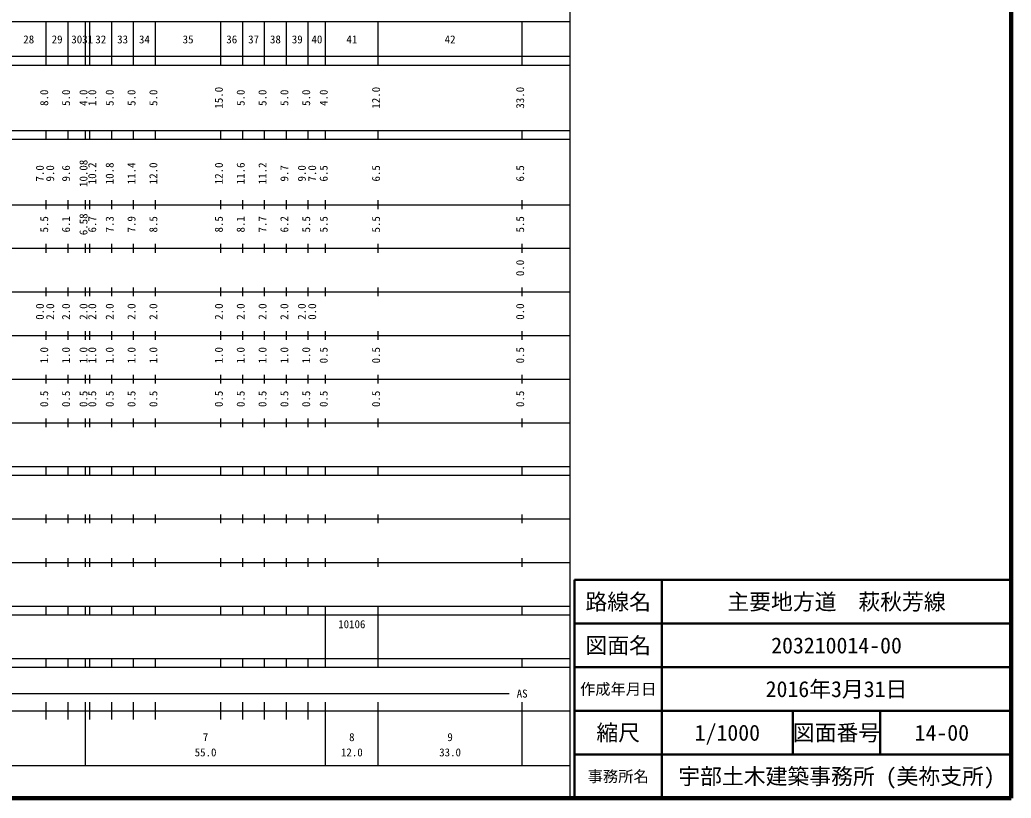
# Model space of a CAD drawing. Units: millimetres on the paper, enlarged 1000 times. Extents: x 40000 to 680000, y 20000 to 380000.
# Drawn here: x 452961 to 680000, y 20000 to 198357 of the extents above; entities that cross this region are included whole.
import ezdxf
from ezdxf.enums import TextEntityAlignment as Align

# ---------------------------------------------------------------- set-up
doc = ezdxf.new("R2010")
doc.units = ezdxf.units.MM
doc.header["$LTSCALE"] = 1000
for name, color, linetype, lineweight in [('M-TTL', 2, 'Continuous', 140), ('M-TTL-BAND', 7, 'Continuous', 25), ('M-TTL-FRAM', 2, 'Continuous', 50), ('M-TTL-LINE', 7, 'Continuous', 50)]:
    doc.layers.add(name, color=color, linetype=linetype, lineweight=lineweight)
doc.layers.add('M-TTL-TXT', color=7, linetype='Continuous')
doc.styles.add('ＭＳ ゴシック', font='')
doc.styles.get('ＭＳ ゴシック').set_extended_font_data('MS Gothic')

msp = doc.modelspace()

# ---------------------------------------------------------------- linework, layer by layer
at = {"layer": 'M-TTL'}
for p, q in [((680000, 20000), (680000, 380000)), ((40000, 20000), (680000, 20000))]:
    msp.add_line(p, q, dxfattribs=at)
at = {"layer": 'M-TTL-BAND'}
for p, q in [((579000, 20000), (579000, 370000)), ((68000, 198000), (579000, 198000)), ((459000, 188000), (459000, 198000)), ((464000, 188000), (464000, 198000)), ((468000, 188000), (468000, 198000)), ((469000, 188000), (469000, 198000)), ((474000, 188000), (474000, 198000)), ((479000, 188000), (479000, 198000)), ((484000, 188000), (484000, 198000)), ((499000, 188000), (499000, 198000)), ((504000, 188000), (504000, 198000)), ((509000, 188000), (509000, 198000)), ((514000, 188000), (514000, 198000)), ((519000, 188000), (519000, 198000)), ((523000, 188000), (523000, 198000)), ((535000, 188000), (535000, 198000)), ((568000, 188000), (568000, 198000)), ((40000, 190000), (579000, 190000)), ((40000, 188000), (579000, 188000)), ((40000, 173000), (579000, 173000)), ((459000, 171000), (459000, 173000)), ((464000, 171000), (464000, 173000)), ((468000, 171000), (468000, 173000)), ((469000, 171000), (469000, 173000)), ((474000, 171000), (474000, 173000)), ((479000, 171000), (479000, 173000)), ((484000, 171000), (484000, 173000)), ((499000, 171000), (499000, 173000)), ((504000, 171000), (504000, 173000)), ((509000, 171000), (509000, 173000)), ((514000, 171000), (514000, 173000)), ((519000, 171000), (519000, 173000)), ((523000, 171000), (523000, 173000)), ((535000, 171000), (535000, 173000)), ((568000, 171000), (568000, 173000)), ((40000, 171000), (579000, 171000)), ((459000, 155000), (459000, 157000)), ((464000, 155000), (464000, 157000)), ((468000, 155000), (468000, 157000)), ((469000, 155000), (469000, 157000)), ((474000, 155000), (474000, 157000)), ((479000, 155000), (479000, 157000)), ((484000, 155000), (484000, 157000)), ((499000, 155000), (499000, 157000)), ((504000, 155000), (504000, 157000)), ((509000, 155000), (509000, 157000)), ((514000, 155000), (514000, 157000)), ((519000, 155000), (519000, 157000)), ((523000, 155000), (523000, 157000)), ((535000, 155000), (535000, 157000)), ((568000, 155000), (568000, 157000)), ((40000, 156000), (579000, 156000)), ((46000, 146000), (579000, 146000)), ((459000, 145000), (459000, 147000)), ((464000, 145000), (464000, 147000)), ((468000, 145000), (468000, 147000)), ((469000, 145000), (469000, 147000)), ((474000, 145000), (474000, 147000)), ((479000, 145000), (479000, 147000)), ((484000, 145000), (484000, 147000)), ((499000, 145000), (499000, 147000)), ((504000, 145000), (504000, 147000)), ((509000, 145000), (509000, 147000)), ((514000, 145000), (514000, 147000)), ((519000, 145000), (519000, 147000)), ((523000, 145000), (523000, 147000)), ((535000, 145000), (535000, 147000)), ((568000, 145000), (568000, 147000)), ((459000, 135000), (459000, 137000)), ((464000, 135000), (464000, 137000)), ((468000, 135000), (468000, 137000)), ((469000, 135000), (469000, 137000)), ((474000, 135000), (474000, 137000)), ((479000, 135000), (479000, 137000)), ((484000, 135000), (484000, 137000)), ((499000, 135000), (499000, 137000)), ((504000, 135000), (504000, 137000)), ((509000, 135000), (509000, 137000)), ((514000, 135000), (514000, 137000)), ((519000, 135000), (519000, 137000)), ((523000, 135000), (523000, 137000)), ((535000, 135000), (535000, 137000)), ((568000, 135000), (568000, 137000)), ((52000, 136000), (579000, 136000)), ((46000, 126000), (579000, 126000)), ((459000, 125000), (459000, 127000)), ((464000, 125000), (464000, 127000)), ((468000, 125000), (468000, 127000)), ((469000, 125000), (469000, 127000)), ((474000, 125000), (474000, 127000)), ((479000, 125000), (479000, 127000)), ((484000, 125000), (484000, 127000)), ((499000, 125000), (499000, 127000)), ((504000, 125000), (504000, 127000)), ((509000, 125000), (509000, 127000)), ((514000, 125000), (514000, 127000)), ((519000, 125000), (519000, 127000)), ((523000, 125000), (523000, 127000)), ((535000, 125000), (535000, 127000)), ((568000, 125000), (568000, 127000)), ((52000, 116000), (579000, 116000)), ((459000, 115000), (459000, 117000)), ((464000, 115000), (464000, 117000)), ((468000, 115000), (468000, 117000)), ((469000, 115000), (469000, 117000)), ((474000, 115000), (474000, 117000)), ((479000, 115000), (479000, 117000)), ((484000, 115000), (484000, 117000)), ((499000, 115000), (499000, 117000)), ((504000, 115000), (504000, 117000)), ((509000, 115000), (509000, 117000)), ((514000, 115000), (514000, 117000)), ((519000, 115000), (519000, 117000)), ((523000, 115000), (523000, 117000)), ((535000, 115000), (535000, 117000)), ((568000, 115000), (568000, 117000)), ((459000, 105000), (459000, 107000)), ((464000, 105000), (464000, 107000)), ((468000, 105000), (468000, 107000)), ((469000, 105000), (469000, 107000)), ((474000, 105000), (474000, 107000)), ((479000, 105000), (479000, 107000)), ((484000, 105000), (484000, 107000)), ((499000, 105000), (499000, 107000)), ((504000, 105000), (504000, 107000)), ((509000, 105000), (509000, 107000)), ((514000, 105000), (514000, 107000)), ((519000, 105000), (519000, 107000)), ((523000, 105000), (523000, 107000)), ((535000, 105000), (535000, 107000)), ((568000, 105000), (568000, 107000)), ((46000, 106000), (579000, 106000)), ((40000, 96000), (579000, 96000)), ((459000, 94000), (459000, 96000)), ((464000, 94000), (464000, 96000)), ((468000, 94000), (468000, 96000)), ((469000, 94000), (469000, 96000)), ((474000, 94000), (474000, 96000)), ((479000, 94000), (479000, 96000)), ((484000, 94000), (484000, 96000)), ((499000, 94000), (499000, 96000)), ((504000, 94000), (504000, 96000)), ((509000, 94000), (509000, 96000)), ((514000, 94000), (514000, 96000)), ((519000, 94000), (519000, 96000)), ((523000, 94000), (523000, 96000)), ((535000, 94000), (535000, 96000)), ((568000, 94000), (568000, 96000)), ((40000, 94000), (579000, 94000)), ((459000, 83000), (459000, 85000)), ((464000, 83000), (464000, 85000)), ((468000, 83000), (468000, 85000)), ((469000, 83000), (469000, 85000)), ((474000, 83000), (474000, 85000)), ((479000, 83000), (479000, 85000)), ((484000, 83000), (484000, 85000)), ((499000, 83000), (499000, 85000)), ((504000, 83000), (504000, 85000)), ((509000, 83000), (509000, 85000)), ((514000, 83000), (514000, 85000)), ((519000, 83000), (519000, 85000)), ((523000, 83000), (523000, 85000)), ((535000, 83000), (535000, 85000)), ((568000, 83000), (568000, 85000)), ((49000, 84000), (579000, 84000)), ((459000, 73000), (459000, 75000)), ((464000, 73000), (464000, 75000)), ((468000, 73000), (468000, 75000)), ((469000, 73000), (469000, 75000)), ((474000, 73000), (474000, 75000)), ((479000, 73000), (479000, 75000)), ((484000, 73000), (484000, 75000)), ((499000, 73000), (499000, 75000)), ((504000, 73000), (504000, 75000)), ((509000, 73000), (509000, 75000)), ((514000, 73000), (514000, 75000)), ((519000, 73000), (519000, 75000)), ((523000, 73000), (523000, 75000)), ((535000, 73000), (535000, 75000)), ((568000, 73000), (568000, 75000)), ((40000, 74000), (579000, 74000)), ((40000, 64000), (579000, 64000)), ((459000, 62000), (459000, 64000)), ((464000, 62000), (464000, 64000)), ((468000, 62000), (468000, 64000)), ((469000, 62000), (469000, 64000)), ((474000, 62000), (474000, 64000)), ((479000, 62000), (479000, 64000)), ((484000, 62000), (484000, 64000)), ((499000, 62000), (499000, 64000)), ((504000, 62000), (504000, 64000)), ((509000, 62000), (509000, 64000)), ((514000, 62000), (514000, 64000)), ((519000, 62000), (519000, 64000)), ((523000, 62000), (523000, 64000)), ((535000, 62000), (535000, 64000)), ((568000, 62000), (568000, 64000)), ((40000, 62000), (579000, 62000)), ((523000, 52000), (523000, 62000)), ((535000, 52000), (535000, 62000)), ((40000, 52000), (579000, 52000)), ((40000, 50000), (579000, 50000)), ((459000, 50000), (459000, 52000)), ((464000, 50000), (464000, 52000)), ((468000, 50000), (468000, 52000)), ((469000, 50000), (469000, 52000)), ((474000, 50000), (474000, 52000)), ((479000, 50000), (479000, 52000)), ((484000, 50000), (484000, 52000)), ((499000, 50000), (499000, 52000)), ((504000, 50000), (504000, 52000)), ((509000, 50000), (509000, 52000)), ((514000, 50000), (514000, 52000)), ((519000, 50000), (519000, 52000)), ((523000, 50000), (523000, 52000)), ((535000, 50000), (535000, 52000)), ((568000, 50000), (568000, 52000)), ((71000, 44000), (565000, 44000)), ((459000, 38000), (459000, 42000)), ((464000, 38000), (464000, 42000)), ((468000, 27500), (468000, 42000)), ((469000, 38000), (469000, 42000)), ((474000, 38000), (474000, 42000)), ((479000, 38000), (479000, 42000)), ((484000, 38000), (484000, 42000)), ((499000, 38000), (499000, 42000)), ((504000, 38000), (504000, 42000)), ((509000, 38000), (509000, 42000)), ((514000, 38000), (514000, 42000)), ((519000, 38000), (519000, 42000)), ((523000, 27500), (523000, 42000)), ((535000, 27500), (535000, 42000)), ((568000, 27500), (568000, 42000)), ((40000, 40000), (579000, 40000)), ((68000, 27500), (579000, 27500))]:
    msp.add_line(p, q, dxfattribs=at)
at = {"layer": 'M-TTL-FRAM'}
for p, q in [((680000, 70000), (580000, 70000)), ((580000, 70000), (580000, 20000))]:
    msp.add_line(p, q, dxfattribs=at)
at = {"layer": 'M-TTL-LINE'}
for p, q in [((600000, 70000), (600000, 20000)), ((680000, 60000), (580000, 60000)), ((680000, 50000), (580000, 50000)), ((680000, 40000), (580000, 40000)), ((630000, 40000), (630000, 30000)), ((650000, 40000), (650000, 30000)), ((680000, 30000), (580000, 30000))]:
    msp.add_line(p, q, dxfattribs=at)

# ---------------------------------------------------------------- texts
at = {"layer": 'M-TTL-BAND', "style": 'ＭＳ ゴシック'}
for s, p in [('28', (455000, 192405)), ('29', (461500, 192405)), ('30', (466000, 192405)), ('31', (468500, 192405)), ('32', (471500, 192405)), ('33', (476500, 192405)), ('34', (481500, 192405)), ('35', (491500, 192405)), ('36', (501500, 192405)), ('37', (506500, 192405)), ('38', (511500, 192405)), ('39', (516500, 192405)), ('40', (521000, 192405)), ('41', (529000, 192405)), ('42', (551500, 192405)), ('AS', (568000, 42500)), ('7', (495500, 32523)), ('8', (529000, 32523)), ('9', (551500, 32523)), ('55.0', (495500, 29033)), ('12.0', (529000, 29033)), ('33.0', (551500, 29033))]:
    msp.add_text(s, height=1833, dxfattribs=at).set_placement(p, align=Align.BOTTOM_CENTER)
for s, p in [('8.0', (460000, 180500)), ('5.0', (465000, 180500)), ('4.0', (469000, 180500)), ('1.0', (471000, 180500)), ('5.0', (475000, 180500)), ('5.0', (480000, 180500)), ('5.0', (485000, 180500)), ('15.0', (500000, 180500)), ('5.0', (505000, 180500)), ('5.0', (510000, 180500)), ('5.0', (515000, 180500)), ('5.0', (520000, 180500)), ('4.0', (524000, 180500)), ('12.0', (536000, 180500)), ('33.0', (569000, 180500)), ('10.08', (469000, 163174)), ('7.0', (459000, 163174)), ('9.0', (461370, 163174)), ('9.6', (465000, 163174)), ('10.2', (471000, 163174)), ('10.8', (475000, 163174)), ('11.4', (480000, 163174)), ('12.0', (485000, 163174)), ('12.0', (500000, 163174)), ('11.6', (505000, 163174)), ('11.2', (510000, 163174)), ('9.7', (515000, 163174)), ('9.0', (519000, 163174)), ('7.0', (521370, 163174)), ('6.5', (524000, 163174)), ('6.5', (536000, 163174)), ('6.5', (569000, 163174)), ('5.5', (460000, 151500)), ('6.1', (465000, 151500)), ('6.58', (469000, 151500)), ('6.7', (471000, 151500)), ('7.3', (475000, 151500)), ('7.9', (480000, 151500)), ('8.5', (485000, 151500)), ('8.5', (500000, 151500)), ('8.1', (505000, 151500)), ('7.7', (510000, 151500)), ('6.2', (515000, 151500)), ('5.5', (520000, 151500)), ('5.5', (524000, 151500)), ('5.5', (536000, 151500)), ('5.5', (569000, 151500)), ('0.0', (569000, 141500)), ('0.0', (459000, 131500)), ('2.0', (461370, 131500)), ('2.0', (465000, 131500)), ('2.0', (469000, 131500)), ('2.0', (471000, 131500)), ('2.0', (475000, 131500)), ('2.0', (480000, 131500)), ('2.0', (485000, 131500)), ('2.0', (500000, 131500)), ('2.0', (505000, 131500)), ('2.0', (510000, 131500)), ('2.0', (515000, 131500)), ('2.0', (519000, 131500)), ('0.0', (521370, 131500)), ('0.0', (569000, 131500)), ('1.0', (460000, 121500)), ('1.0', (465000, 121500)), ('1.0', (469000, 121500)), ('1.0', (471000, 121500)), ('1.0', (475000, 121500)), ('1.0', (480000, 121500)), ('1.0', (485000, 121500)), ('1.0', (500000, 121500)), ('1.0', (505000, 121500)), ('1.0', (510000, 121500)), ('1.0', (515000, 121500)), ('1.0', (520000, 121500)), ('0.5', (524000, 121500)), ('0.5', (536000, 121500)), ('0.5', (569000, 121500)), ('0.5', (460000, 111500)), ('0.5', (465000, 111500)), ('0.5', (469000, 111500)), ('0.5', (471000, 111500)), ('0.5', (475000, 111500)), ('0.5', (480000, 111500)), ('0.5', (485000, 111500)), ('0.5', (500000, 111500)), ('0.5', (505000, 111500)), ('0.5', (510000, 111500)), ('0.5', (515000, 111500)), ('0.5', (520000, 111500)), ('0.5', (524000, 111500)), ('0.5', (536000, 111500)), ('0.5', (569000, 111500))]:
    msp.add_text(s, height=1833, rotation=90, dxfattribs=at).set_placement(p, align=Align.BOTTOM_CENTER)
msp.add_text('10106', height=1833, dxfattribs=at).set_placement((525875, 58405), align=Align.BOTTOM_LEFT)
at = {"layer": 'M-TTL-TXT', "style": 'ＭＳ ゴシック'}
for s, height, p in [('路線名', 3666, (590000, 65000)), ('路線名', 3666, (590000, 65000)), ('主要地方道\u3000萩秋芳線', 3666, (640000, 65000)), ('図面名', 3666, (590000, 55000)), ('図面名', 3666, (590000, 55000)), ('203210014-00', 3666, (640000, 55000)), ('作成年月日', 2566, (590000, 45000)), ('作成年月日', 2566, (590000, 45000)), ('2016年3月31日', 3666, (640000, 45000)), ('縮尺', 3666, (590000, 35000)), ('縮尺', 3666, (590000, 35000)), ('1/1000', 3666, (615000, 35000)), ('図面番号', 3666, (640000, 35000)), ('図面番号', 3666, (640000, 35000)), ('14-00', 3666, (664125, 35000)), ('宇部土木建築事務所 (美祢支所)', 3666, (640000, 25000)), ('事務所名', 2566, (590000, 25000)), ('事務所名', 2566, (590000, 25000))]:
    msp.add_text(s, height=height, dxfattribs=at).set_placement(p, align=Align.MIDDLE_CENTER)

doc.saveas('drawing.dxf')
